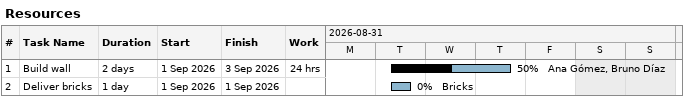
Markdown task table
Resources

| ID | Task | Duration | Start | Finish | Resources | % complete | Work (h) |
|---|---|---|---|---|---|---|---|
| 1 | Build wall | 2d | 2026-09-01 | 2026-09-03 | Ana Gómez, Bruno Díaz | 50 | 24 |
| 2 | Deliver bricks | 1d | 2026-09-01 | 2026-09-01 | Bricks | 0 |  |
